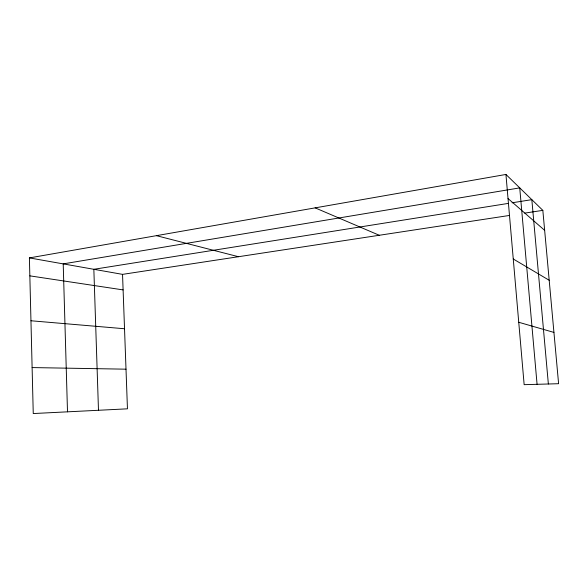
<?xml version="1.0" encoding="UTF-8"?>
<svg xmlns="http://www.w3.org/2000/svg" width="588" height="588" viewBox="0 0 588 588"><rect width="100%" height="100%" fill="white"/><g stroke="black" fill="none" stroke-linecap="round" stroke-linejoin="round"><path stroke-width="0.88" d="M29.4 257.911L122.539 274.368L127.456 408.822L33.251 413.548L29.4 257.911L505.937 174.452L542.834 210.364L558.6 383.707L524.151 384.67L505.937 174.452M508.466 203.374L93.845 269.297L98.483 410.277M512.06 202.801L531.831 199.655L548.361 383.993M122.539 274.368L509.348 215.465M524.731 213.121L542.834 210.364M32.112 367.574L126.008 369.183M30.958 320.761L124.531 328.751M29.841 275.853L123.105 289.906M156.401 235.663L238.463 256.713M518.741 322.268L553.933 332.418M315.153 207.865L379.289 235.274M513.258 258.985L549.192 280.27M508.025 198.538L544.642 230.312M537.072 384.309L519.733 187.881L63.21 263.88L67.502 411.828"/></g></svg>
